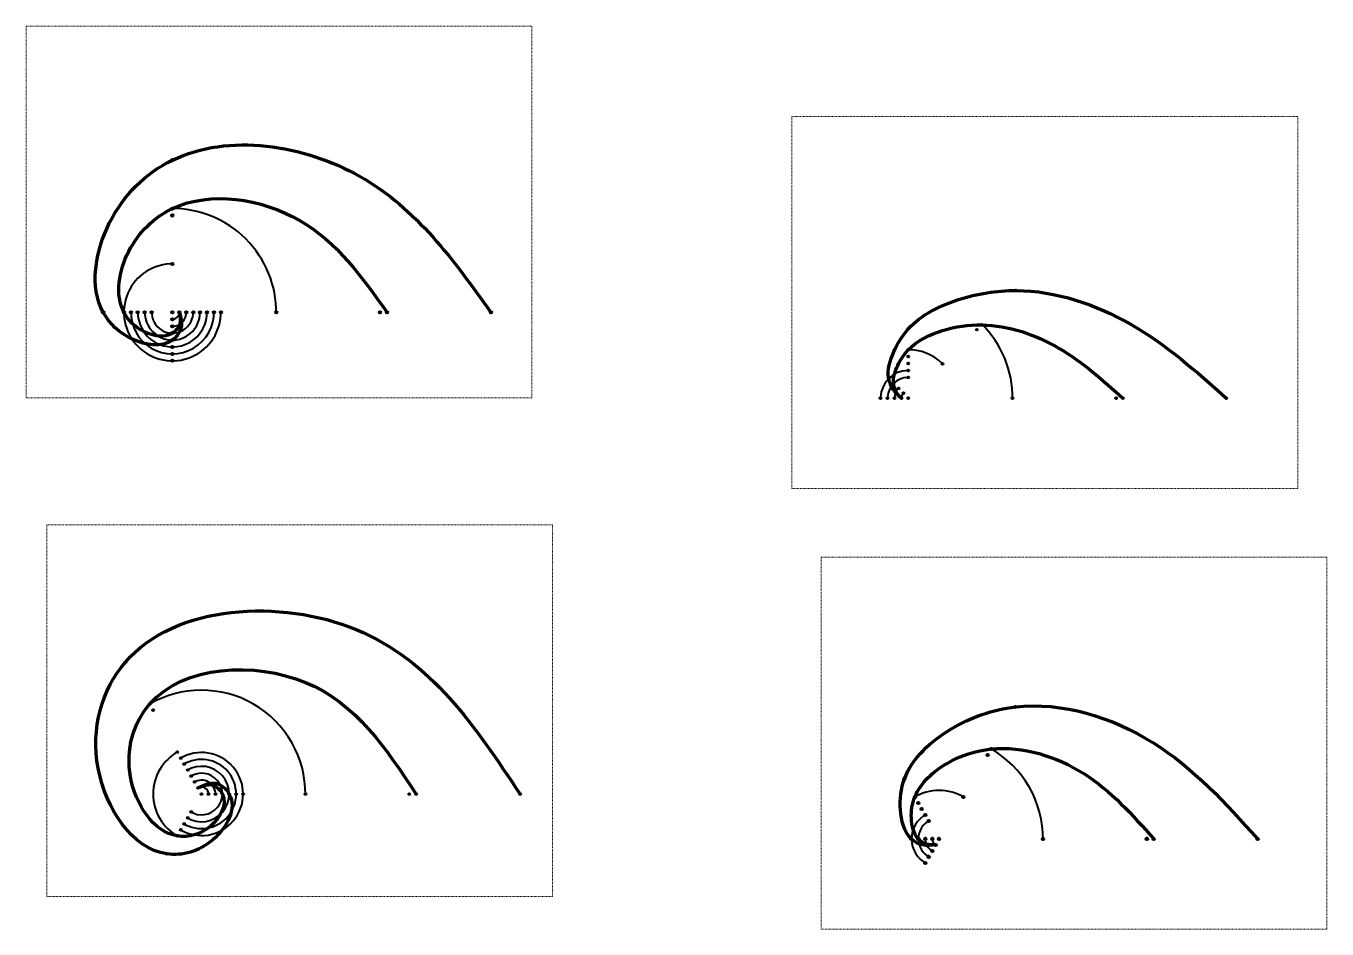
# Model space of a CAD drawing. Header units: millimetres. Extents: x 11920 to 12370, y 28434 to 28788.
# Drawn here: x 12181.6 to 12369.5, y 28560.4 to 28690.8 of the extents above; entities that cross this region are included whole.
import ezdxf

# ---------------------------------------------------------------- set-up
doc = ezdxf.new("R2010")
doc.units = ezdxf.units.MM
doc.linetypes.add('ACAD_ISO07W100', pattern=[3, 0, -3])

msp = doc.modelspace()

# ---------------------------------------------------------------- hatches: boundary and pattern name
at = {"lineweight": 40}
h = msp.add_hatch(color=7, dxfattribs=at)
h.dxf.hatch_style = 1
edge = h.paths.add_edge_path()
edge.add_arc((12202.76, 28671.46), 0.172, 420, 780)
h = msp.add_hatch(color=7, dxfattribs=at)
h.dxf.hatch_style = 1
edge = h.paths.add_edge_path()
edge.add_arc((12202.76, 28664.46), 0.172, 420, 780)
h = msp.add_hatch(color=255, dxfattribs=at)
h.dxf.hatch_style = 1
edge = h.paths.add_edge_path()
edge.add_arc((12202.76, 28663.46), 0.172, 420, 780)
h = msp.add_hatch(color=255, dxfattribs=at)
h.dxf.hatch_style = 1
edge = h.paths.add_edge_path()
edge.add_arc((12202.76, 28656.46), 0.172, 420, 780)
h = msp.add_hatch(color=256, dxfattribs=at)
h.dxf.hatch_style = 1
edge = h.paths.add_edge_path()
edge.add_arc((12324.59, 28652.62), 0.135, 225, 585)
h = msp.add_hatch(color=7, dxfattribs=at)
h.dxf.hatch_style = 1
edge = h.paths.add_edge_path()
edge.add_arc((12192.76, 28649.46), 0.172, 420, 780)
h = msp.add_hatch(color=7, dxfattribs=at)
h.dxf.hatch_style = 1
edge = h.paths.add_edge_path()
edge.add_arc((12195.76, 28649.46), 0.172, 420, 780)
h = msp.add_hatch(color=255, dxfattribs=at)
h.dxf.hatch_style = 1
edge = h.paths.add_edge_path()
edge.add_arc((12196.76, 28649.46), 0.172, 420, 780)
h = msp.add_hatch(color=255, dxfattribs=at)
h.dxf.hatch_style = 1
edge = h.paths.add_edge_path()
edge.add_arc((12197.76, 28649.46), 0.172, 420, 780)
h = msp.add_hatch(color=255, dxfattribs=at)
h.dxf.hatch_style = 1
edge = h.paths.add_edge_path()
edge.add_arc((12198.76, 28649.46), 0.172, 420, 780)
h = msp.add_hatch(color=255, dxfattribs=at)
h.dxf.hatch_style = 1
edge = h.paths.add_edge_path()
edge.add_arc((12199.76, 28649.46), 0.172, 420, 780)
h = msp.add_hatch(color=255, dxfattribs=at)
h.dxf.hatch_style = 1
edge = h.paths.add_edge_path()
edge.add_arc((12202.76, 28649.46), 0.172, 420, 780)
h = msp.add_hatch(color=255, dxfattribs=at)
h.dxf.hatch_style = 1
edge = h.paths.add_edge_path()
edge.add_arc((12202.76, 28648.46), 0.172, 420, 780)
h = msp.add_hatch(color=7, dxfattribs=at)
h.dxf.hatch_style = 1
edge = h.paths.add_edge_path()
edge.add_arc((12203.76, 28649.46), 0.172, 420, 780)
h = msp.add_hatch(color=255, dxfattribs=at)
h.dxf.hatch_style = 1
edge = h.paths.add_edge_path()
edge.add_arc((12204.76, 28649.46), 0.172, 420, 780)
h = msp.add_hatch(color=7, dxfattribs=at)
h.dxf.hatch_style = 1
edge = h.paths.add_edge_path()
edge.add_arc((12205.76, 28649.46), 0.172, 420, 780)
h = msp.add_hatch(color=255, dxfattribs=at)
h.dxf.hatch_style = 1
edge = h.paths.add_edge_path()
edge.add_arc((12206.76, 28649.46), 0.172, 420, 780)
h = msp.add_hatch(color=7, dxfattribs=at)
h.dxf.hatch_style = 1
edge = h.paths.add_edge_path()
edge.add_arc((12207.76, 28649.46), 0.172, 420, 780)
h = msp.add_hatch(color=255, dxfattribs=at)
h.dxf.hatch_style = 1
edge = h.paths.add_edge_path()
edge.add_arc((12208.76, 28649.46), 0.172, 420, 780)
h = msp.add_hatch(color=7, dxfattribs=at)
h.dxf.hatch_style = 1
edge = h.paths.add_edge_path()
edge.add_arc((12209.76, 28649.46), 0.172, 420, 780)
h = msp.add_hatch(color=255, dxfattribs=at)
h.dxf.hatch_style = 1
edge = h.paths.add_edge_path()
edge.add_arc((12217.76, 28649.46), 0.172, 420, 780)
h = msp.add_hatch(color=255, dxfattribs=at)
h.dxf.hatch_style = 1
edge = h.paths.add_edge_path()
edge.add_arc((12232.76, 28649.46), 0.172, 420, 780)
h = msp.add_hatch(color=7, dxfattribs=at)
h.dxf.hatch_style = 1
edge = h.paths.add_edge_path()
edge.add_arc((12233.76, 28649.46), 0.172, 420, 780)
h = msp.add_hatch(color=7, dxfattribs=at)
h.dxf.hatch_style = 1
edge = h.paths.add_edge_path()
edge.add_arc((12248.76, 28649.46), 0.172, 420, 780)
h = msp.add_hatch(color=256, dxfattribs=at)
h.dxf.hatch_style = 1
edge = h.paths.add_edge_path()
edge.add_arc((12319.64, 28647.67), 0.135, 225, 585)
h = msp.add_hatch(color=255, dxfattribs=at)
h.dxf.hatch_style = 1
edge = h.paths.add_edge_path()
edge.add_arc((12202.76, 28647.46), 0.172, 420, 780)
h = msp.add_hatch(color=7, dxfattribs=at)
h.dxf.hatch_style = 1
edge = h.paths.add_edge_path()
edge.add_arc((12202.76, 28646.46), 0.172, 420, 780)
h = msp.add_hatch(color=256, dxfattribs=at)
h.dxf.hatch_style = 1
edge = h.paths.add_edge_path()
edge.add_arc((12309.04, 28647.07), 0.135, 225, 585)
at = {"lineweight": 40, "true_color": 0xffffff}
h = msp.add_hatch(color=7, dxfattribs=at)
h.dxf.hatch_style = 1
edge = h.paths.add_edge_path()
edge.add_arc((12318.93, 28646.96), 0.135, 225, 585)
at = {"lineweight": 40}
h = msp.add_hatch(color=256, dxfattribs=at)
h.dxf.hatch_style = 1
edge = h.paths.add_edge_path()
edge.add_arc((12319.64, 28647.67), 0.0672, 270, 630)
h = msp.add_hatch(color=7, dxfattribs=at)
h.dxf.hatch_style = 1
edge = h.paths.add_edge_path()
edge.add_arc((12202.76, 28645.46), 0.172, 420, 780)
h = msp.add_hatch(color=255, dxfattribs=at)
h.dxf.hatch_style = 1
edge = h.paths.add_edge_path()
edge.add_arc((12202.76, 28644.46), 0.172, 420, 780)
h = msp.add_hatch(color=256, dxfattribs=at)
h.dxf.hatch_style = 1
edge = h.paths.add_edge_path()
edge.add_arc((12309.04, 28644.07), 0.135, 225, 585)
h = msp.add_hatch(color=256, dxfattribs=at)
h.dxf.hatch_style = 1
edge = h.paths.add_edge_path()
edge.add_arc((12309.04, 28644.07), 0.0672, 270, 630)
h = msp.add_hatch(color=255, dxfattribs=at)
h.dxf.hatch_style = 1
edge = h.paths.add_edge_path()
edge.add_arc((12202.76, 28643.46), 0.172, 420, 780)
h = msp.add_hatch(color=7, dxfattribs=at)
h.dxf.hatch_style = 1
edge = h.paths.add_edge_path()
edge.add_arc((12202.76, 28642.46), 0.172, 420, 780)
at = {"lineweight": 40, "true_color": 0xffffff}
h = msp.add_hatch(color=7, dxfattribs=at)
h.dxf.hatch_style = 1
edge = h.paths.add_edge_path()
edge.add_arc((12309.04, 28643.07), 0.135, 225, 585)
h = msp.add_hatch(color=7, dxfattribs=at)
h.dxf.hatch_style = 1
edge = h.paths.add_edge_path()
edge.add_arc((12309.04, 28642.07), 0.135, 225, 585)
h = msp.add_hatch(color=7, dxfattribs=at)
h.dxf.hatch_style = 1
edge = h.paths.add_edge_path()
edge.add_arc((12313.99, 28642.02), 0.135, 225, 585)
h = msp.add_hatch(color=7, dxfattribs=at)
h.dxf.hatch_style = 1
edge = h.paths.add_edge_path()
edge.add_arc((12309.04, 28641.07), 0.135, 225, 585)
at = {"lineweight": 40}
h = msp.add_hatch(color=256, dxfattribs=at)
h.dxf.hatch_style = 1
edge = h.paths.add_edge_path()
edge.add_arc((12306.21, 28639.89), 0.135, 225, 585)
h = msp.add_hatch(color=256, dxfattribs=at)
h.dxf.hatch_style = 1
edge = h.paths.add_edge_path()
edge.add_arc((12306.21, 28639.89), 0.0672, 270, 630)
h = msp.add_hatch(color=256, dxfattribs=at)
h.dxf.hatch_style = 1
edge = h.paths.add_edge_path()
edge.add_arc((12306.91, 28639.19), 0.135, 225, 585)
h = msp.add_hatch(color=256, dxfattribs=at)
h.dxf.hatch_style = 1
edge = h.paths.add_edge_path()
edge.add_arc((12306.91, 28639.19), 0.0672, 270, 630)
at = {"lineweight": 40, "true_color": 0xffffff}
h = msp.add_hatch(color=7, dxfattribs=at)
h.dxf.hatch_style = 1
edge = h.paths.add_edge_path()
edge.add_arc((12307.62, 28638.48), 0.135, 225, 585)
h = msp.add_hatch(color=7, dxfattribs=at)
h.dxf.hatch_style = 1
edge = h.paths.add_edge_path()
edge.add_arc((12309.04, 28640.07), 0.135, 225, 585)
h = msp.add_hatch(color=7, dxfattribs=at)
h.dxf.hatch_style = 1
edge = h.paths.add_edge_path()
edge.add_arc((12305.04, 28637.07), 0.135, 225, 585)
at = {"lineweight": 40}
h = msp.add_hatch(color=256, dxfattribs=at)
h.dxf.hatch_style = 1
edge = h.paths.add_edge_path()
edge.add_arc((12306.04, 28637.07), 0.135, 225, 585)
at = {"lineweight": 40, "true_color": 0xffffff}
h = msp.add_hatch(color=7, dxfattribs=at)
h.dxf.hatch_style = 1
edge = h.paths.add_edge_path()
edge.add_arc((12307.04, 28637.07), 0.135, 225, 585)
at = {"lineweight": 40}
h = msp.add_hatch(color=256, dxfattribs=at)
h.dxf.hatch_style = 1
edge = h.paths.add_edge_path()
edge.add_arc((12308.04, 28637.07), 0.135, 225, 585)
at = {"lineweight": 40, "true_color": 0xffffff}
h = msp.add_hatch(color=7, dxfattribs=at)
h.dxf.hatch_style = 1
edge = h.paths.add_edge_path()
edge.add_arc((12308.33, 28637.77), 0.135, 225, 585)
h = msp.add_hatch(color=7, dxfattribs=at)
h.dxf.hatch_style = 1
edge = h.paths.add_edge_path()
edge.add_arc((12309.04, 28637.07), 0.135, 225, 585)
h = msp.add_hatch(color=7, dxfattribs=at)
h.dxf.hatch_style = 1
edge = h.paths.add_edge_path()
edge.add_arc((12324.1, 28637.07), 0.135, 225, 585)
h = msp.add_hatch(color=7, dxfattribs=at)
h.dxf.hatch_style = 1
edge = h.paths.add_edge_path()
edge.add_arc((12339.04, 28637.07), 0.135, 225, 585)
at = {"lineweight": 40}
h = msp.add_hatch(color=256, dxfattribs=at)
h.dxf.hatch_style = 1
edge = h.paths.add_edge_path()
edge.add_arc((12340.04, 28637.07), 0.135, 225, 585)
h = msp.add_hatch(color=256, dxfattribs=at)
h.dxf.hatch_style = 1
edge = h.paths.add_edge_path()
edge.add_arc((12354.97, 28637.07), 0.135, 225, 585)
h = msp.add_hatch(color=256, dxfattribs=at)
h.dxf.hatch_style = 1
edge = h.paths.add_edge_path()
edge.add_arc((12195.97, 28598.92), 0.135, 150, 510)
h = msp.add_hatch(color=256, dxfattribs=at)
h.dxf.hatch_style = 1
edge = h.paths.add_edge_path()
edge.add_arc((12199.47, 28592.86), 0.135, 150, 510)
at = {"lineweight": 40, "true_color": 0xffffff}
h = msp.add_hatch(color=7, dxfattribs=at)
h.dxf.hatch_style = 1
edge = h.paths.add_edge_path()
edge.add_arc((12199.97, 28591.99), 0.135, 150, 510)
at = {"lineweight": 40}
h = msp.add_hatch(color=7, dxfattribs=at)
h.dxf.hatch_style = 1
edge = h.paths.add_edge_path()
edge.add_arc((12324.5, 28592.44), 0.172, 690, 1050)
at = {"lineweight": 40, "true_color": 0xffffff}
h = msp.add_hatch(color=7, dxfattribs=at)
h.dxf.hatch_style = 1
edge = h.paths.add_edge_path()
edge.add_arc((12203.47, 28585.93), 0.135, 150, 510)
at = {"lineweight": 40}
h = msp.add_hatch(color=7, dxfattribs=at)
h.dxf.hatch_style = 1
edge = h.paths.add_edge_path()
edge.add_arc((12321, 28586.37), 0.172, 690, 1050)
at = {"lineweight": 40, "true_color": 0xffffff}
h = msp.add_hatch(color=7, dxfattribs=at)
h.dxf.hatch_style = 1
edge = h.paths.add_edge_path()
edge.add_arc((12203.97, 28585.06), 0.135, 150, 510)
at = {"lineweight": 40}
h = msp.add_hatch(color=256, dxfattribs=at)
h.dxf.hatch_style = 1
edge = h.paths.add_edge_path()
edge.add_arc((12204.47, 28584.19), 0.135, 150, 510)
h = msp.add_hatch(color=255, dxfattribs=at)
h.dxf.hatch_style = 1
edge = h.paths.add_edge_path()
edge.add_arc((12320.5, 28585.51), 0.172, 690, 1050)
at = {"lineweight": 40, "true_color": 0xffffff}
h = msp.add_hatch(color=7, dxfattribs=at)
h.dxf.hatch_style = 1
edge = h.paths.add_edge_path()
edge.add_arc((12204.97, 28583.33), 0.135, 150, 510)
at = {"lineweight": 40}
h = msp.add_hatch(color=256, dxfattribs=at)
h.dxf.hatch_style = 1
edge = h.paths.add_edge_path()
edge.add_arc((12205.47, 28582.46), 0.135, 150, 510)
h = msp.add_hatch(color=7, dxfattribs=at)
h.dxf.hatch_style = 1
edge = h.paths.add_edge_path()
edge.add_arc((12308.49, 28582.04), 0.172, 690, 1050)
at = {"lineweight": 40, "true_color": 0xffffff}
h = msp.add_hatch(color=7, dxfattribs=at)
h.dxf.hatch_style = 1
edge = h.paths.add_edge_path()
edge.add_arc((12205.97, 28581.6), 0.135, 150, 510)
at = {"lineweight": 40}
h = msp.add_hatch(color=256, dxfattribs=at)
h.dxf.hatch_style = 1
edge = h.paths.add_edge_path()
edge.add_arc((12206.47, 28580.73), 0.135, 150, 510)
at = {"lineweight": 40, "true_color": 0xffffff}
h = msp.add_hatch(color=7, dxfattribs=at)
h.dxf.hatch_style = 1
edge = h.paths.add_edge_path()
edge.add_arc((12206.97, 28579.86), 0.135, 150, 510)
h = msp.add_hatch(color=7, dxfattribs=at)
h.dxf.hatch_style = 1
edge = h.paths.add_edge_path()
edge.add_arc((12207.97, 28579.86), 0.135, 150, 510)
h = msp.add_hatch(color=7, dxfattribs=at)
h.dxf.hatch_style = 1
edge = h.paths.add_edge_path()
edge.add_arc((12208.97, 28579.86), 0.135, 150, 510)
at = {"lineweight": 40}
h = msp.add_hatch(color=256, dxfattribs=at)
h.dxf.hatch_style = 1
edge = h.paths.add_edge_path()
edge.add_arc((12209.97, 28579.86), 0.135, 150, 510)
h = msp.add_hatch(color=256, dxfattribs=at)
h.dxf.hatch_style = 1
edge = h.paths.add_edge_path()
edge.add_arc((12210.97, 28579.86), 0.135, 150, 510)
at = {"lineweight": 40, "true_color": 0xffffff}
h = msp.add_hatch(color=7, dxfattribs=at)
h.dxf.hatch_style = 1
edge = h.paths.add_edge_path()
edge.add_arc((12211.97, 28579.86), 0.135, 150, 510)
h = msp.add_hatch(color=7, dxfattribs=at)
h.dxf.hatch_style = 1
edge = h.paths.add_edge_path()
edge.add_arc((12212.97, 28579.86), 0.135, 150, 510)
h = msp.add_hatch(color=7, dxfattribs=at)
h.dxf.hatch_style = 1
edge = h.paths.add_edge_path()
edge.add_arc((12221.97, 28579.86), 0.135, 150, 510)
h = msp.add_hatch(color=7, dxfattribs=at)
h.dxf.hatch_style = 1
edge = h.paths.add_edge_path()
edge.add_arc((12236.97, 28579.86), 0.135, 150, 510)
at = {"lineweight": 40, "true_color": 0x000000}
h = msp.add_hatch(color=18, dxfattribs=at)
h.dxf.hatch_style = 1
edge = h.paths.add_edge_path()
edge.add_arc((12237.97, 28579.86), 0.135, 150, 510)
h = msp.add_hatch(color=18, dxfattribs=at)
h.dxf.hatch_style = 1
edge = h.paths.add_edge_path()
edge.add_arc((12252.97, 28579.86), 0.135, 150, 510)
at = {"lineweight": 40}
h = msp.add_hatch(color=7, dxfattribs=at)
h.dxf.hatch_style = 1
edge = h.paths.add_edge_path()
edge.add_arc((12309.99, 28579.44), 0.172, 690, 1050)
h = msp.add_hatch(color=255, dxfattribs=at)
h.dxf.hatch_style = 1
edge = h.paths.add_edge_path()
edge.add_arc((12310.49, 28578.57), 0.172, 690, 1050)
h = msp.add_hatch(color=255, dxfattribs=at)
h.dxf.hatch_style = 1
edge = h.paths.add_edge_path()
edge.add_arc((12316.99, 28579.44), 0.172, 690, 1050)
at = {"lineweight": 40, "true_color": 0xffffff}
h = msp.add_hatch(color=7, dxfattribs=at)
h.dxf.hatch_style = 1
edge = h.paths.add_edge_path()
edge.add_arc((12204.97, 28576.4), 0.135, 150, 510)
h = msp.add_hatch(color=7, dxfattribs=at)
h.dxf.hatch_style = 1
edge = h.paths.add_edge_path()
edge.add_arc((12205.47, 28577.27), 0.135, 150, 510)
at = {"lineweight": 40}
h = msp.add_hatch(color=255, dxfattribs=at)
h.dxf.hatch_style = 1
edge = h.paths.add_edge_path()
edge.add_arc((12310.99, 28577.71), 0.172, 690, 1050)
h = msp.add_hatch(color=255, dxfattribs=at)
h.dxf.hatch_style = 1
edge = h.paths.add_edge_path()
edge.add_arc((12311.49, 28576.84), 0.172, 690, 1050)
at = {"lineweight": 40, "true_color": 0xffffff}
h = msp.add_hatch(color=7, dxfattribs=at)
h.dxf.hatch_style = 1
edge = h.paths.add_edge_path()
edge.add_arc((12203.97, 28574.67), 0.135, 150, 510)
h = msp.add_hatch(color=7, dxfattribs=at)
h.dxf.hatch_style = 1
edge = h.paths.add_edge_path()
edge.add_arc((12204.47, 28575.53), 0.135, 150, 510)
at = {"lineweight": 40}
h = msp.add_hatch(color=255, dxfattribs=at)
h.dxf.hatch_style = 1
edge = h.paths.add_edge_path()
edge.add_arc((12311.99, 28575.97), 0.172, 690, 1050)
h = msp.add_hatch(color=256, dxfattribs=at)
h.dxf.hatch_style = 1
edge = h.paths.add_edge_path()
edge.add_arc((12203.47, 28573.8), 0.135, 150, 510)
h = msp.add_hatch(color=7, dxfattribs=at)
h.dxf.hatch_style = 1
edge = h.paths.add_edge_path()
edge.add_arc((12309.49, 28573.38), 0.172, 690, 1050)
h = msp.add_hatch(color=7, dxfattribs=at)
h.dxf.hatch_style = 1
edge = h.paths.add_edge_path()
edge.add_arc((12310.49, 28573.38), 0.172, 690, 1050)
h = msp.add_hatch(color=255, dxfattribs=at)
h.dxf.hatch_style = 1
edge = h.paths.add_edge_path()
edge.add_arc((12311.49, 28573.38), 0.172, 690, 1050)
h = msp.add_hatch(color=255, dxfattribs=at)
h.dxf.hatch_style = 1
edge = h.paths.add_edge_path()
edge.add_arc((12312.49, 28573.38), 0.172, 690, 1050)
h = msp.add_hatch(color=7, dxfattribs=at)
h.dxf.hatch_style = 1
edge = h.paths.add_edge_path()
edge.add_arc((12312.99, 28572.51), 0.172, 690, 1050)
h = msp.add_hatch(color=255, dxfattribs=at)
h.dxf.hatch_style = 1
edge = h.paths.add_edge_path()
edge.add_arc((12313.49, 28573.38), 0.172, 690, 1050)
h = msp.add_hatch(color=255, dxfattribs=at)
h.dxf.hatch_style = 1
edge = h.paths.add_edge_path()
edge.add_arc((12328.5, 28573.37), 0.172, 690, 1050)
h = msp.add_hatch(color=255, dxfattribs=at)
h.dxf.hatch_style = 1
edge = h.paths.add_edge_path()
edge.add_arc((12343.49, 28573.37), 0.172, 690, 1050)
h = msp.add_hatch(color=7, dxfattribs=at)
h.dxf.hatch_style = 1
edge = h.paths.add_edge_path()
edge.add_arc((12344.49, 28573.37), 0.172, 690, 1050)
h = msp.add_hatch(color=7, dxfattribs=at)
h.dxf.hatch_style = 1
edge = h.paths.add_edge_path()
edge.add_arc((12359.49, 28573.37), 0.172, 690, 1050)
h = msp.add_hatch(color=256, dxfattribs=at)
h.dxf.hatch_style = 1
edge = h.paths.add_edge_path()
edge.add_arc((12201.97, 28571.2), 0.135, 150, 510)
h = msp.add_hatch(color=7, dxfattribs=at)
h.dxf.hatch_style = 1
edge = h.paths.add_edge_path()
edge.add_arc((12311.99, 28570.78), 0.172, 690, 1050)
h = msp.add_hatch(color=255, dxfattribs=at)
h.dxf.hatch_style = 1
edge = h.paths.add_edge_path()
edge.add_arc((12312.49, 28571.64), 0.172, 690, 1050)
h = msp.add_hatch(color=255, dxfattribs=at)
h.dxf.hatch_style = 1
edge = h.paths.add_edge_path()
edge.add_arc((12311.49, 28569.91), 0.172, 690, 1050)

# ---------------------------------------------------------------- linework, layer by layer
at = {"linetype": 'ACAD_ISO07W100', "lineweight": 0, "ltscale": 0.005}
for points in [[(12181.62, 28690.84), (12254.67, 28690.84), (12254.67, 28637.11), (12181.62, 28637.11)], [(12292.24, 28677.74), (12365.3, 28677.74), (12365.3, 28624.01), (12292.24, 28624.01)], [(12184.6, 28618.76), (12257.66, 28618.76), (12257.66, 28565.03), (12184.6, 28565.03)], [(12296.45, 28614.08), (12369.51, 28614.08), (12369.51, 28560.35), (12296.45, 28560.35)]]:
    msp.add_lwpolyline(points, close=True, dxfattribs=at)
at = {"lineweight": 40}
for centre, radius in [((12202.76, 28671.46), 0.172), ((12202.76, 28671.46), 0.172), ((12202.76, 28671.46), 0.172), ((12202.76, 28664.46), 0.172), ((12202.76, 28664.46), 0.172), ((12202.76, 28663.46), 0.172), ((12202.76, 28663.46), 0.172), ((12202.76, 28656.46), 0.172), ((12202.76, 28656.46), 0.172), ((12192.76, 28649.46), 0.172), ((12192.76, 28649.46), 0.172), ((12192.76, 28649.46), 0.172), ((12195.76, 28649.46), 0.172), ((12195.76, 28649.46), 0.172), ((12196.76, 28649.46), 0.172), ((12196.76, 28649.46), 0.172), ((12197.76, 28649.46), 0.172), ((12197.76, 28649.46), 0.172), ((12198.76, 28649.46), 0.172), ((12198.76, 28649.46), 0.172), ((12199.76, 28649.46), 0.172), ((12199.76, 28649.46), 0.172), ((12202.76, 28649.46), 0.172), ((12202.76, 28649.46), 0.172), ((12202.76, 28648.46), 0.172), ((12202.76, 28648.46), 0.172), ((12203.76, 28649.46), 0.172), ((12203.76, 28649.46), 0.172), ((12204.76, 28649.46), 0.172), ((12204.76, 28649.46), 0.172), ((12205.76, 28649.46), 0.172), ((12205.76, 28649.46), 0.172), ((12206.76, 28649.46), 0.172), ((12206.76, 28649.46), 0.172), ((12207.76, 28649.46), 0.172), ((12207.76, 28649.46), 0.172), ((12208.76, 28649.46), 0.172), ((12208.76, 28649.46), 0.172), ((12209.76, 28649.46), 0.172), ((12209.76, 28649.46), 0.172), ((12217.76, 28649.46), 0.172), ((12217.76, 28649.46), 0.172), ((12232.76, 28649.46), 0.172), ((12232.76, 28649.46), 0.172), ((12233.76, 28649.46), 0.172), ((12233.76, 28649.46), 0.172), ((12233.76, 28649.46), 0.172), ((12248.76, 28649.46), 0.172), ((12248.76, 28649.46), 0.172), ((12248.76, 28649.46), 0.172), ((12202.76, 28647.46), 0.172), ((12202.76, 28647.46), 0.172), ((12202.76, 28646.46), 0.172), ((12202.76, 28646.46), 0.172), ((12318.94, 28646.97), 0.0672), ((12319.64, 28647.67), 0.0672), ((12202.76, 28645.46), 0.172), ((12202.76, 28645.46), 0.172), ((12202.76, 28644.46), 0.172), ((12202.76, 28644.46), 0.172), ((12309.04, 28644.07), 0.0672), ((12202.76, 28643.46), 0.172), ((12202.76, 28643.46), 0.172), ((12202.76, 28642.46), 0.172), ((12202.76, 28642.46), 0.172), ((12309.04, 28643.07), 0.0672), ((12309.04, 28642.07), 0.0672), ((12309.04, 28641.07), 0.0672), ((12313.99, 28642.02), 0.0672), ((12306.21, 28639.89), 0.0672), ((12306.91, 28639.19), 0.0672), ((12307.62, 28638.48), 0.0672), ((12309.04, 28640.07), 0.0672), ((12307.04, 28637.07), 0.0672), ((12308.33, 28637.77), 0.0672), ((12324.04, 28637.07), 0.0672), ((12339.04, 28637.07), 0.0672), ((12324.5, 28592.44), 0.172), ((12324.5, 28592.44), 0.172), ((12324.5, 28592.44), 0.172), ((12321, 28586.37), 0.172), ((12321, 28586.37), 0.172), ((12320.5, 28585.51), 0.172), ((12320.5, 28585.51), 0.172), ((12308.49, 28582.04), 0.172), ((12308.49, 28582.04), 0.172), ((12308.49, 28582.04), 0.172), ((12309.99, 28579.44), 0.172), ((12309.99, 28579.44), 0.172), ((12310.49, 28578.57), 0.172), ((12310.49, 28578.57), 0.172), ((12316.99, 28579.44), 0.172), ((12316.99, 28579.44), 0.172), ((12310.99, 28577.71), 0.172), ((12310.99, 28577.71), 0.172), ((12311.49, 28576.84), 0.172), ((12311.49, 28576.84), 0.172), ((12311.99, 28575.97), 0.172), ((12311.99, 28575.97), 0.172), ((12309.49, 28573.38), 0.172), ((12309.49, 28573.38), 0.172), ((12310.49, 28573.38), 0.172), ((12310.49, 28573.38), 0.172), ((12311.49, 28573.38), 0.172), ((12311.49, 28573.38), 0.172), ((12312.49, 28573.38), 0.172), ((12312.49, 28573.38), 0.172), ((12312.49, 28573.38), 0.172), ((12312.99, 28572.51), 0.172), ((12312.99, 28572.51), 0.172), ((12313.49, 28573.38), 0.172), ((12313.49, 28573.38), 0.172), ((12313.49, 28573.38), 0.172), ((12328.49, 28573.38), 0.172), ((12328.5, 28573.37), 0.172), ((12328.5, 28573.37), 0.172), ((12343.49, 28573.37), 0.172), ((12343.49, 28573.37), 0.172), ((12344.49, 28573.37), 0.172), ((12344.49, 28573.37), 0.172), ((12359.49, 28573.37), 0.172), ((12359.49, 28573.37), 0.172), ((12311.99, 28570.78), 0.172), ((12311.99, 28570.78), 0.172), ((12312.49, 28571.64), 0.172), ((12312.49, 28571.64), 0.172), ((12311.49, 28569.91), 0.172), ((12311.49, 28569.91), 0.172)]:
    msp.add_circle(centre, radius, dxfattribs=at)
at = {"color": 0, "lineweight": 40}
for centre in [(12324.59, 28652.62), (12324.59, 28652.62), (12319.64, 28647.67), (12309.04, 28647.07), (12318.93, 28646.96), (12309.04, 28644.07), (12309.04, 28643.07), (12309.04, 28642.07), (12313.99, 28642.02), (12309.04, 28641.07), (12306.21, 28639.89), (12306.91, 28639.19), (12307.62, 28638.48), (12307.62, 28638.48), (12309.04, 28640.07), (12305.04, 28637.07), (12306.04, 28637.07), (12306.04, 28637.07), (12307.04, 28637.07), (12308.04, 28637.07), (12308.04, 28637.07), (12308.33, 28637.77), (12308.33, 28637.77), (12309.04, 28637.07), (12309.04, 28637.07), (12324.1, 28637.07), (12339.04, 28637.07), (12340.04, 28637.07), (12354.97, 28637.07), (12354.97, 28637.07), (12195.97, 28598.92), (12195.97, 28598.92), (12195.97, 28598.92), (12199.47, 28592.86), (12199.47, 28592.86), (12199.97, 28591.99), (12199.97, 28591.99), (12203.47, 28585.93), (12203.47, 28585.93), (12203.97, 28585.06), (12203.97, 28585.06), (12204.47, 28584.19), (12204.47, 28584.19), (12204.97, 28583.33), (12204.97, 28583.33), (12205.47, 28582.46), (12205.47, 28582.46), (12205.97, 28581.6), (12205.97, 28581.6), (12206.47, 28580.73), (12206.47, 28580.73), (12206.97, 28579.86), (12207.97, 28579.86), (12207.97, 28579.86), (12208.97, 28579.86), (12208.97, 28579.86), (12209.97, 28579.86), (12209.97, 28579.86), (12210.97, 28579.86), (12210.97, 28579.86), (12211.97, 28579.86), (12211.97, 28579.86), (12212.97, 28579.86), (12212.97, 28579.86), (12221.97, 28579.86), (12221.97, 28579.86), (12236.97, 28579.86), (12236.97, 28579.86), (12237.97, 28579.86), (12237.97, 28579.86), (12252.97, 28579.86), (12252.97, 28579.86), (12204.97, 28576.4), (12204.97, 28576.4), (12205.47, 28577.27), (12205.47, 28577.27), (12203.97, 28574.67), (12203.97, 28574.67), (12204.47, 28575.53), (12204.47, 28575.53), (12203.47, 28573.8), (12203.47, 28573.8), (12201.97, 28571.2), (12201.97, 28571.2), (12201.97, 28571.2)]:
    msp.add_circle(centre, 0.135, dxfattribs=at)
at = {"color": 255, "lineweight": 40}
for centre in [(12320.5, 28585.51), (12328.49, 28573.38), (12343.49, 28573.38)]:
    msp.add_circle(centre, 0.172, dxfattribs=at)
at = {"lineweight": 40}
for centre, radius, start, end in [((12202.76, 28649.46), 15, 359.3412, 90.6588), ((12202.76, 28649.46), 7, 88.5884, 1.4116), ((12202.76, 28649.46), 6, 178.3531, 1.6469), ((12202.76, 28649.46), 5, 178.0237, 1.9763), ((12202.76, 28649.46), 4, 177.5295, 2.4705), ((12202.76, 28649.46), 3, 176.7058, 3.2942), ((12202.76, 28649.46), 1, 260.1065, 9.8935), ((12202.76, 28649.46), 2, 265.0579, 4.9421), ((12309.04, 28637.07), 15.07, 359.4875, 45.4452), ((12309.04, 28637.07), 14, 44.4575, 44.7249), ((12309.04, 28637.07), 7, 45.5502, 91.1032), ((12309.04, 28637.07), 7, 90, 91.1032), ((12309.04, 28637.07), 4, 90.9628, 178.0694), ((12309.04, 28637.07), 7, 43.8968, 44.4498), ((12309.04, 28637.07), 3, 91.2838, 177.4188), ((12309.04, 28637.07), 2, 136.9257, 178.0743), ((12309.04, 28637.07), 1, 138.8519, 181.2838), ((12309.04, 28637.07), 1, 138.8519, 187.7278), ((12309.04, 28637.07), 1, 127.2722, 131.1481), ((12206.97, 28579.86), 15, 359.4852, 120.5148), ((12206.97, 28579.86), 7, 118.8969, 241.1031), ((12206.97, 28579.86), 6, 238.713, 121.287), ((12313.49, 28573.38), 15.01, 359.3386, 60.6585), ((12206.97, 28579.86), 5, 238.4556, 121.5485), ((12206.97, 28579.86), 4, 238.0694, 121.9331), ((12206.97, 28579.86), 3, 237.4258, 122.5742), ((12206.97, 28579.86), 2, 356.1383, 123.8617), ((12206.97, 28579.86), 1, 352.2722, 127.7278), ((12313.49, 28573.38), 7, 58.5884, 121.4116), ((12313.49, 28573.38), 4, 117.5295, 242.4705), ((12313.49, 28573.38), 3, 116.7058, 243.2942), ((12313.49, 28573.38), 2, 175.0579, 244.9421), ((12313.49, 28573.38), 1, 170.1065, 249.8935)]:
    msp.add_arc(centre, radius, start, end, dxfattribs=at)
at = {"color": 120, "lineweight": 120, "true_color": 0x2aeaa7}
for points in [[(12203.76, 28649.46), (12204.01, 28647.27), (12202.76, 28645.46), (12197.01, 28645.58), (12192.76, 28649.46), (12193.64, 28662.33), (12202.76, 28671.46), (12229.89, 28669.08), (12248.76, 28649.46)], [(12203.76, 28649.46), (12203.83, 28647.77), (12202.76, 28646.46), (12198.7, 28646.64), (12195.76, 28649.46), (12196.45, 28658.27), (12202.76, 28664.46), (12221.08, 28662.77), (12233.76, 28649.46)], [(12308.04, 28637.04), (12306.85, 28638.3), (12306.21, 28639.89), (12306.95, 28643.75), (12309.04, 28647.07), (12316.29, 28651.3), (12324.59, 28652.62), (12341.24, 28647.69), (12354.97, 28637.07)], [(12308.04, 28637.04), (12307.28, 28638), (12306.92, 28639.16), (12307.52, 28641.8), (12309.04, 28644.04), (12314, 28646.84), (12319.64, 28647.65), (12330.83, 28644.26), (12340.04, 28637.04)], [(12206.47, 28580.73), (12209, 28581.41), (12210.97, 28579.86), (12208.6, 28573.25), (12201.97, 28571.2), (12192.03, 28583.6), (12195.97, 28598.92), (12229.3, 28603.63), (12252.97, 28579.86)], [(12206.47, 28580.73), (12208.44, 28581.18), (12209.98, 28579.85), (12208.24, 28575.21), (12203.47, 28573.8), (12196.71, 28582.33), (12199.47, 28592.86), (12221.97, 28595.99), (12237.97, 28579.86)], [(12312.99, 28572.51), (12311.13, 28572.5), (12309.49, 28573.38), (12307.91, 28577.58), (12308.49, 28582.04), (12315.2, 28589.24), (12324.5, 28592.44), (12344.38, 28587.28), (12359.49, 28573.37)], [(12312.99, 28572.51), (12311.63, 28572.63), (12310.49, 28573.38), (12309.48, 28576.34), (12309.99, 28579.44), (12314.63, 28584.28), (12321, 28586.37), (12334.37, 28582.81), (12344.49, 28573.37)]]:
    msp.add_spline(points, degree=3, dxfattribs=at)

doc.saveas('drawing.dxf')
